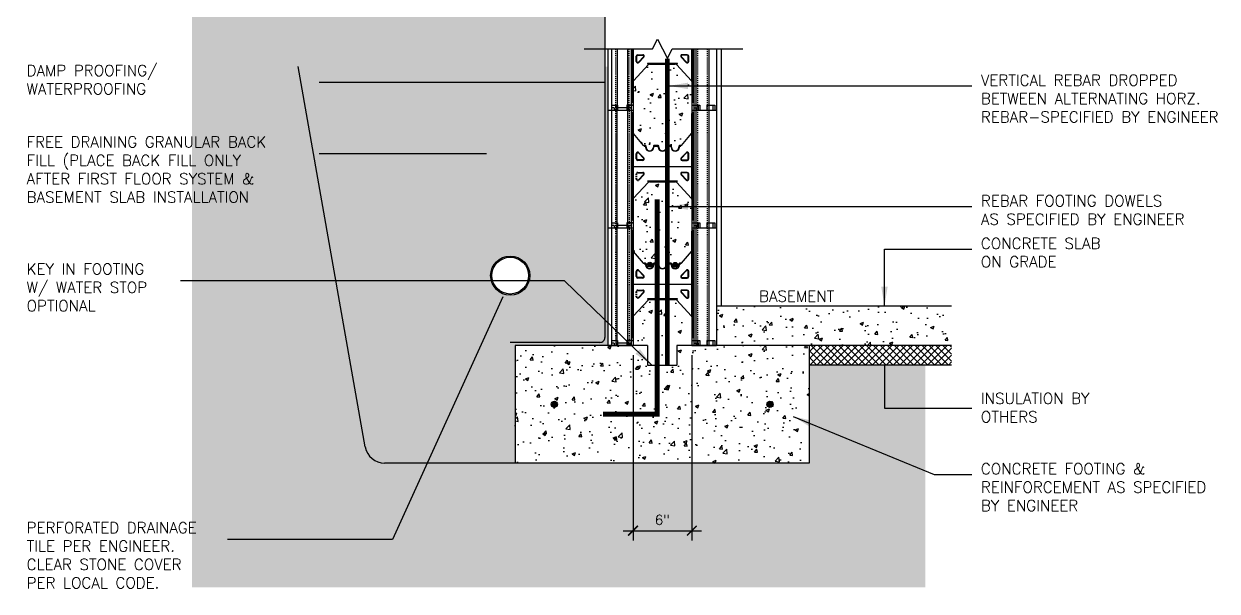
# Model space of a CAD drawing. Header units: inches. Extents: x -206 to -79, y -112 to 60.
# Drawn here: x -201.5 to -79.7, y -112.4 to -54.5 of the extents above; entities that cross this region are included whole.
import ezdxf

# ---------------------------------------------------------------- set-up
doc = ezdxf.new("R2010")
doc.units = ezdxf.units.IN
doc.header["$MEASUREMENT"] = 0
doc.linetypes.add('DASHED2', pattern=[0.375, 0.25, -0.125])
for name, color, linetype in [('LAYER 12', 12, 'Continuous'), ('LAYER 13', 13, 'Continuous'), ('LAYER 3', 3, 'Continuous'), ('LAYER 5', 5, 'Continuous'), ('LAYER 7', 7, 'Continuous'), ('LAYER 8', 8, 'Continuous'), ('LAYER 9', 9, 'Continuous')]:
    doc.layers.add(name, color=color, linetype=linetype)
doc.styles.add('NOTES', font='simplex.shx', dxfattribs={"height": 1})
doc.dimstyles.new('DIM-16', dxfattribs={"dimscale": 16, "dimtxt": 0.09375, "dimasz": 0.125, "dimexe": 0.1875, "dimexo": 0.0625, "dimgap": 0.0625, "dimtad": 0, "dimtih": 1, "dimtoh": 1, "dimdec": 4, "dimzin": 3, "dimdsep": 46, "dimlunit": 4, "dimtxsty": 'NOTES', "dimcen": 0.0625, "dimclrt": 4, "dimadec": 0, "dimazin": 0, "dimtfac": 1, "dimtdec": 4, "dimtofl": 0, "dimtmove": 0, "dimatfit": 3, "dimfxl": 0, "dimfrac": 2, "dimtolj": 1, "dimtzin": 0, "dimarcsym": 0})
doc.dimstyles.new('DIM-16$0', dxfattribs={"dimscale": 16, "dimtxt": 1, "dimasz": 0.0625, "dimexe": 0.0625, "dimexo": 0.0625, "dimgap": 0.03125, "dimtad": 1, "dimdec": 4, "dimzin": 3, "dimdsep": 46, "dimlunit": 4, "dimtxsty": 'NOTES', "dimblk1": 'ARCHTICK', "dimblk2": 'ARCHTICK', "dimsah": 1, "dimcen": 0.0625, "dimdle": 0.0625, "dimclrd": 256, "dimclre": 256, "dimclrt": 7, "dimadec": 0, "dimazin": 0, "dimtfac": 1, "dimtdec": 4, "dimtmove": 2, "dimatfit": 3, "dimldrblk": 'ARCHTICK', "dimfxl": 0, "dimfrac": 2, "dimtolj": 1, "dimtzin": 0, "dimarcsym": 0})
pattern_1 = [(50, (0, 7e-15), (3.5863, -0.31376), [0.375, -4.125]), (355, (0, 7e-15), (-0.69376, 3.76096), [0.3, -3.3]), (100.4514, (0.299, -0.026), (2.89255, 3.4472), [0.3187, -3.50571]), (46.1842, (0, 1), (5.3362, -0.8276), [0.5625, -6.1875]), (96.6356, (0.4447, 0.931), (4.67331, 4.87059), [0.47805, -5.25856]), (351.1842, (0, 1), (4.67331, 4.8706), [0.45, -4.95]), (21, (0.5, 0.75), (2.984535, -2.013094), [0.375, -4.125]), (326, (0.5, 0.75), (1.21658, 3.62575), [0.3, -3.3]), (71.4514, (0.7487, 0.5822), (4.20111, 1.61265), [0.3187, -3.50571]), (37.5, (0, 7e-15), (0.060799, 1.664469), [0, -3.26, 0, -3.35, 0, -3.3125]), (7.5, (0, 7e-15), (1.315348, 1.972059), [0, -1.91, 0, -3.185, 0, -1.2625]), (327.5, (-1.115, 7e-15), (2.669112, -0.112774), [0, -1.25, 0, -3.9, 0, -5.175]), (317.5, (-1.615, 7e-15), (2.91593, 0.500525), [0, -1.625, 0, -2.59, 0, -3.675])]

# ---------------------------------------------------------------- blocks, each defined once
blk = doc.blocks.new('_ArchTick')
at = {"color": 0, "linetype": 'ByBlock', "const_width": 0.15}
blk.add_lwpolyline([(-0.5, -0.5), (0.5, 0.5)], dxfattribs=at)
blk = doc.blocks.new('*D7')
at = {"layer": 'DEFPOINTS', "color": 0}
for p in [(-139.32, -87.34), (-133.32, -87.34), (-133.32, -106.22)]:
    blk.add_point(p, dxfattribs=at)
at = {"layer": 'LAYER 8', "lineweight": -2}
for p, q in [((-139.32, -88.34), (-139.32, -107.22)), ((-133.32, -88.34), (-133.32, -107.22)), ((-140.32, -106.22), (-132.32, -106.22))]:
    blk.add_line(p, q, dxfattribs=at)
at = {"layer": 'LAYER 8', "lineweight": -2, "rotation": 180}
blk.add_blockref('_ArchTick', (-139.32, -106.22), dxfattribs=at)
at = {"layer": 'LAYER 8', "lineweight": -2}
blk.add_blockref('_ArchTick', (-133.32, -106.22), dxfattribs=at)
at = {"layer": 'LAYER 8', "color": 7, "insert": (-136.32, -105.12), "char_height": 1, "attachment_point": 5, "style": 'NOTES'}
blk.add_mtext('\\A1;6"', dxfattribs=at)
blk = doc.blocks.new('A$C01DD0D20')
at = {"layer": 'LAYER 12'}
for p, q in [((0.35, 12.5), (0.97, 12.5)), ((0.35, 12.5), (0.35, 0)), ((0.35, 12.5), (0.97, 12.5)), ((0.35, 12.5), (0.35, 12)), ((0.92, 12.5), (0.92, 0)), ((0.97, 12.5), (0.97, 12)), ((0.97, 12.5), (0.97, 12)), ((1.94, 12.5), (1.94, 12)), ((1.94, 12.5), (2.56, 12.5)), ((1.94, 12.5), (1.94, 12)), ((1.94, 12.5), (2.56, 12.5)), ((1.99, 12.5), (1.99, 0)), ((2.11, 12.25), (2.11, 12)), ((2.11, 12.25), (2.36, 12.25)), ((2.36, 12.25), (2.36, 0)), ((2.56, 12.5), (2.56, 12)), ((8.56, 12.5), (9.19, 12.5)), ((8.56, 12.5), (8.56, 12)), ((8.56, 12.5), (9.19, 12.5)), ((8.76, 12.25), (8.76, 0)), ((8.76, 12.25), (9.01, 12.25)), ((8.76, 12.25), (8.76, 12)), ((8.76, 12.25), (9.01, 12.25)), ((9.01, 12.25), (9.01, 12)), ((9.01, 12.25), (9.01, 12)), ((9.19, 12.5), (9.19, 12)), ((9.19, 12.5), (9.19, 12)), ((10.09, 12.5), (10.09, 12)), ((10.09, 12.5), (10.71, 12.5)), ((10.09, 12.5), (10.09, 12)), ((10.09, 12.5), (10.71, 12.5)), ((10.71, 12.5), (10.71, 12)), ((10.71, 12.5), (10.71, 12)), ((2.41, 11.73), (2.5, 11.78)), ((2.46, 11.65), (2.41, 11.73)), ((2.46, 11.63), (2.46, 0.93)), ((2.46, 11.59), (2.46, 11.62)), ((2.5, 11.78), (2.56, 11.67)), ((2.56, 11.65), (2.56, 9.67)), ((8.56, 9.67), (8.56, 11.65)), ((8.57, 11.67), (8.63, 11.78)), ((8.63, 11.78), (8.71, 11.73)), ((8.66, 11.63), (8.66, 0.93)), ((8.66, 11.62), (8.66, 11.59)), ((8.71, 11.73), (8.67, 11.65)), ((8.98, 12), (8.98, 0)), ((10.3, 12), (10.3, 0)), ((2.56, 9.67), (2.56, 2.91)), ((2.59, 9.6), (3.61, 8.41)), ((7.52, 8.41), (8.53, 9.6)), ((8.56, 2.91), (8.56, 9.67)), ((2.89, 7.02), (2.89, 7.56)), ((2.94, 7.02), (2.94, 7.56)), ((3.11, 7.63), (3.63, 7.09)), ((3.15, 7.66), (3.67, 7.12)), ((3.68, 8.38), (3.69, 8.38)), ((3.84, 8.38), (3.68, 8.38)), ((3.69, 8.38), (3.69, 8.33)), ((3.69, 8.33), (3.79, 8.33)), ((3.84, 8.28), (3.84, 8.23)), ((3.89, 8.23), (3.89, 8.33)), ((4.64, 8.33), (4.64, 8.23)), ((5.14, 8.38), (4.69, 8.38)), ((4.69, 8.23), (4.69, 8.28)), ((4.74, 8.33), (5.09, 8.33)), ((5.14, 8.28), (5.14, 8.23)), ((5.19, 8.23), (5.19, 8.33)), ((5.94, 8.33), (5.94, 8.23)), ((6.44, 8.38), (5.99, 8.38)), ((5.99, 8.23), (5.99, 8.28)), ((6.04, 8.33), (6.39, 8.33)), ((6.44, 8.28), (6.44, 8.23)), ((6.49, 8.23), (6.49, 8.33)), ((7.24, 8.33), (7.24, 8.23)), ((7.44, 8.38), (7.29, 8.38)), ((7.29, 8.23), (7.29, 8.28)), ((7.34, 8.33), (7.44, 8.33)), ((7.44, 8.33), (7.44, 8.38)), ((7.44, 8.38), (7.44, 8.38)), ((7.98, 7.66), (7.46, 7.12)), ((8.02, 7.63), (7.5, 7.09)), ((8.19, 7.02), (8.19, 7.56)), ((8.24, 7.02), (8.24, 7.56)), ((2.46, 6.25), (8.66, 6.25)), ((3.56, 6.92), (3.04, 6.92)), ((3.56, 6.87), (3.04, 6.87)), ((7.57, 6.92), (8.09, 6.92)), ((7.57, 6.87), (8.09, 6.87)), ((3.04, 5.65), (3.56, 5.65)), ((3.04, 5.6), (3.56, 5.6)), ((3.63, 5.43), (3.11, 4.89)), ((3.67, 5.4), (3.15, 4.86)), ((7.46, 5.4), (7.98, 4.86)), ((7.5, 5.43), (8.02, 4.89)), ((8.09, 5.65), (7.57, 5.65)), ((8.09, 5.6), (7.57, 5.6)), ((8.19, 4.96), (8.19, 5.5)), ((8.24, 4.96), (8.24, 5.5)), ((2.59, 2.98), (4.14, 4.66)), ((4.19, 4.77), (4.04, 4.75)), ((4.04, 4.74), (4.19, 4.72)), ((5.56, 4.77), (4.19, 4.77)), ((4.19, 4.72), (5.56, 4.72)), ((4.25, 4.7), (5.56, 4.7)), ((6.93, 4.77), (5.56, 4.77)), ((5.56, 4.72), (6.93, 4.72)), ((5.56, 4.7), (6.88, 4.7)), ((7.09, 4.75), (6.93, 4.77)), ((6.93, 4.72), (7.09, 4.74)), ((6.98, 4.66), (8.53, 2.98)), ((2.56, 0.9), (2.56, 2.91)), ((8.56, 2.91), (8.56, 0.9)), ((0.35, 0.5), (0.97, 0.5)), ((0.35, 0.5), (0.97, 0.5)), ((0.35, 0.5), (0.35, 0)), ((0.35, 0.5), (0.97, 0.5)), ((0.35, 0.5), (0.35, 0)), ((0.35, 0.5), (0.97, 0.5)), ((0.35, 0.5), (0.97, 0.5)), ((0.35, 0.5), (0.97, 0.5)), ((0.35, 0.5), (0.97, 0.5)), ((0.35, 0.5), (0.35, 0)), ((0.35, 0.5), (0.97, 0.5)), ((0.35, 0.5), (0.35, 0)), ((0.35, 0.5), (0.97, 0.5)), ((0.35, 0.5), (0.97, 0.5)), ((0.35, 0.5), (0.97, 0.5)), ((0.35, 0.5), (0.97, 0.5)), ((0.35, 0.5), (0.35, 0)), ((0.35, 0.5), (0.97, 0.5)), ((0.35, 0.5), (0.97, 0.5)), ((0.35, 0.5), (0.97, 0.5)), ((0.35, 0.5), (0.97, 0.5)), ((0.35, 0.5), (0.35, 0)), ((0.35, 0.5), (0.97, 0.5)), ((0.35, 0.5), (0.97, 0.5)), ((0.35, 0.5), (0.97, 0.5)), ((0.35, 0.5), (0.35, 0)), ((0.35, 0.5), (0.97, 0.5)), ((0.35, 0.5), (0.35, 0)), ((0.35, 0.5), (0.35, 0)), ((0.37, 0.25), (0.37, 0)), ((0.62, 0.25), (0.37, 0.25)), ((0.37, 0.25), (0.37, 0)), ((0.62, 0.25), (0.37, 0.25)), ((0.37, 0.25), (0.37, 0)), ((0.62, 0.25), (0.37, 0.25)), ((0.62, 0.25), (0.62, 0)), ((0.62, 0.25), (0.62, 0)), ((0.62, 0.25), (0.62, 0)), ((1.94, 0.25), (0.87, 0.25)), ((0.87, 0.25), (0.87, 0)), ((1.94, 0.25), (0.87, 0.25)), ((0.87, 0.25), (0.87, 0)), ((1.94, 0.25), (0.87, 0.25)), ((0.87, 0.25), (0.87, 0)), ((0.97, 0.5), (0.97, 0)), ((0.97, 0.5), (0.97, 0)), ((0.97, 0.5), (0.97, 0)), ((0.97, 0.5), (0.97, 0)), ((0.97, 0.5), (0.97, 0)), ((0.97, 0.5), (0.97, 0)), ((0.97, 0.5), (0.97, 0)), ((0.97, 0.5), (0.97, 0)), ((0.97, 0.5), (0.97, 0)), ((0.97, 0.5), (0.97, 0)), ((0.97, 0.5), (0.97, 0)), ((0.97, 0.5), (0.97, 0)), ((0.97, 0.5), (0.97, 0)), ((0.97, 0.5), (0.97, 0)), ((0.97, 0.5), (0.97, 0)), ((0.97, 0.5), (0.97, 0)), ((0.97, 0.5), (0.97, 0)), ((0.97, 0.5), (0.97, 0)), ((0.97, 0.5), (0.97, 0)), ((0.97, 0.5), (0.97, 0)), ((1.94, 0.5), (1.94, 0)), ((1.94, 0.5), (2.56, 0.5)), ((1.94, 0.5), (1.94, 0)), ((1.94, 0.5), (2.56, 0.5)), ((1.94, 0.5), (1.94, 0)), ((1.94, 0.5), (2.56, 0.5)), ((1.94, 0.5), (1.94, 0)), ((1.94, 0.5), (2.56, 0.5)), ((1.94, 0.5), (1.94, 0)), ((1.94, 0.5), (2.56, 0.5)), ((1.94, 0.5), (1.94, 0)), ((1.94, 0.5), (2.56, 0.5)), ((1.94, 0.5), (1.94, 0)), ((1.94, 0.5), (2.56, 0.5)), ((1.94, 0.5), (1.94, 0)), ((2.56, 0.5), (1.94, 0.5)), ((1.94, 0.5), (1.94, 0)), ((1.94, 0.5), (2.56, 0.5)), ((1.94, 0.5), (1.94, 0)), ((1.94, 0.5), (2.56, 0.5)), ((1.94, 0.5), (1.94, 0)), ((1.94, 0.5), (2.56, 0.5)), ((1.94, 0.5), (1.94, 0)), ((1.94, 0.5), (2.56, 0.5)), ((1.94, 0.5), (1.94, 0)), ((1.94, 0.5), (2.56, 0.5)), ((1.94, 0.5), (1.94, 0)), ((1.94, 0.5), (2.56, 0.5)), ((1.94, 0.5), (1.94, 0)), ((1.94, 0.5), (2.56, 0.5)), ((1.94, 0.5), (1.94, 0)), ((1.94, 0.5), (2.56, 0.5)), ((1.94, 0.5), (1.94, 0)), ((1.94, 0.5), (2.56, 0.5)), ((1.94, 0.5), (1.94, 0)), ((1.94, 0.5), (2.56, 0.5)), ((1.94, 0.5), (1.94, 0)), ((2.56, 0.5), (1.94, 0.5)), ((1.94, 0.5), (1.94, 0)), ((1.94, 0.5), (2.56, 0.5)), ((1.94, 0.5), (1.94, 0)), ((1.94, 0.5), (2.56, 0.5)), ((1.94, 0.5), (1.94, 0)), ((2.56, 0.5), (1.94, 0.5)), ((1.94, 0.5), (1.94, 0)), ((1.94, 0.5), (2.56, 0.5)), ((2.11, 0.25), (2.11, 0)), ((2.11, 0.25), (2.36, 0.25)), ((2.11, 0.25), (2.11, 0)), ((2.11, 0.25), (2.36, 0.25)), ((2.11, 0.25), (2.11, 0)), ((2.11, 0.25), (2.36, 0.25)), ((2.11, 0.25), (2.11, 0)), ((2.36, 0.25), (2.11, 0.25)), ((2.11, 0.25), (2.11, 0)), ((2.11, 0.25), (2.36, 0.25)), ((2.11, 0.25), (2.11, 0)), ((2.11, 0.25), (2.36, 0.25)), ((2.11, 0.25), (2.11, 0)), ((2.11, 0.25), (2.36, 0.25)), ((2.11, 0.25), (2.11, 0)), ((2.11, 0.25), (2.36, 0.25)), ((2.11, 0.25), (2.11, 0)), ((2.11, 0.25), (2.36, 0.25)), ((2.11, 0.25), (2.11, 0)), ((2.36, 0.25), (2.11, 0.25)), ((2.11, 0.25), (2.11, 0)), ((2.11, 0.25), (2.36, 0.25)), ((2.11, 0.25), (2.11, 0)), ((2.36, 0.25), (2.11, 0.25)), ((2.36, 0.25), (2.36, 0)), ((2.36, 0.25), (2.36, 0)), ((2.36, 0.25), (2.36, 0)), ((2.46, 0.9), (2.41, 0.82)), ((2.41, 0.82), (2.5, 0.77)), ((2.46, 0.96), (2.46, 0.93)), ((2.5, 0.77), (2.56, 0.88)), ((2.56, 0.5), (2.56, 0)), ((2.56, 0.5), (2.56, 0)), ((2.56, 0.5), (2.56, 0)), ((2.56, 0.5), (2.56, 0)), ((2.56, 0.5), (2.56, 0)), ((2.56, 0.5), (2.56, 0)), ((2.56, 0.5), (2.56, 0)), ((2.56, 0.5), (2.56, 0)), ((2.56, 0.5), (2.56, 0)), ((2.56, 0.5), (2.56, 0)), ((2.56, 0.5), (2.56, 0)), ((8.56, 0.5), (9.18, 0.5)), ((8.56, 0.5), (9.18, 0.5)), ((8.56, 0.5), (9.18, 0.5)), ((8.57, 0.88), (8.63, 0.77)), ((8.63, 0.77), (8.71, 0.82)), ((8.66, 0.93), (8.66, 0.96)), ((8.71, 0.82), (8.67, 0.9)), ((8.76, 0.5), (8.76, 0)), ((8.76, 0.5), (9.39, 0.5)), ((8.76, 0.25), (8.76, 0)), ((8.76, 0.25), (9.01, 0.25)), ((8.76, 0.25), (9.01, 0.25)), ((8.76, 0.25), (8.76, 0)), ((8.76, 0.25), (9.01, 0.25)), ((8.96, 0.25), (9.21, 0.25)), ((9.01, 0.25), (9.01, 0)), ((9.01, 0.25), (9.01, 0)), ((9.01, 0.25), (9.01, 0)), ((9.18, 0.5), (9.18, 0)), ((9.18, 0.5), (9.18, 0)), ((9.18, 0.5), (9.18, 0)), ((9.21, 0.25), (9.21, 0)), ((9.39, 0.5), (9.39, 0)), ((10.08, 0.5), (10.08, 0)), ((10.08, 0.5), (10.71, 0.5)), ((10.08, 0.5), (10.08, 0)), ((10.08, 0.5), (10.71, 0.5)), ((10.08, 0.5), (10.08, 0)), ((10.08, 0.5), (10.71, 0.5)), ((10.29, 0.5), (10.29, 0)), ((10.29, 0.5), (10.91, 0.5)), ((10.71, 0.5), (10.71, 0)), ((10.71, 0.5), (10.71, 0)), ((10.71, 0.5), (10.71, 0)), ((10.91, 0.5), (10.91, 0))]:
    blk.add_line(p, q, dxfattribs=at)
at = {"layer": 'LAYER 12', "linetype": 'DASHED2', "ltscale": 0.15}
for p, q in [((0.76, 12.5), (0.76, 0)), ((2.15, 12.5), (2.15, 0)), ((9.14, 12), (9.14, 0)), ((10.14, 12), (10.14, 0)), ((2.89, 4.96), (2.89, 5.5)), ((2.94, 4.96), (2.94, 5.5))]:
    blk.add_line(p, q, dxfattribs=at)
at = {"layer": 'LAYER 12'}
for centre, radius, start, end in [((2.41, 11.62), 0.05, 0, 30), ((2.51, 11.65), 0.05, 0, 30), ((8.61, 11.65), 0.05, 150, 180), ((8.71, 11.62), 0.05, 150, 180), ((2.66, 9.67), 0.1, 180, 223.8309), ((8.46, 9.67), 0.1, 316.1691, 360), ((3.04, 7.56), 0.15, 43.8309, 180), ((3.04, 7.56), 0.1, 43.8309, 180), ((3.68, 8.48), 0.1, 223.8309, 270), ((3.79, 8.28), 0.05, 360, 90), ((3.84, 8.33), 0.05, 0, 90), ((4.26, 8.23), 0.425, 180, 360), ((4.26, 8.23), 0.375, 180, 0), ((4.69, 8.33), 0.05, 90, 180), ((4.74, 8.28), 0.05, 90, 180), ((5.09, 8.28), 0.05, 360, 90), ((5.14, 8.33), 0.05, 0, 90), ((5.56, 8.23), 0.425, 180, 270), ((5.56, 8.23), 0.375, 180, 270), ((5.56, 8.23), 0.425, 270, 0), ((5.56, 8.23), 0.375, 270, 0), ((5.99, 8.33), 0.05, 90, 180), ((6.04, 8.28), 0.05, 90, 180), ((6.39, 8.28), 0.05, 0, 90), ((6.44, 8.33), 0.05, 0, 90), ((6.86, 8.23), 0.425, 180, 0), ((6.86, 8.23), 0.375, 180, 0), ((7.29, 8.33), 0.05, 90, 180), ((7.34, 8.28), 0.05, 90, 180), ((7.44, 8.48), 0.1, 270, 316.1691), ((8.09, 7.56), 0.15, 0, 136.1691), ((8.09, 7.56), 0.1, 0, 136.1691), ((3.04, 7.02), 0.15, 180, 270), ((3.04, 7.02), 0.1, 180, 270), ((3.56, 7.02), 0.15, 270, 43.8309), ((3.56, 7.02), 0.1, 270, 43.8309), ((7.57, 7.02), 0.15, 136.1691, 270), ((7.57, 7.02), 0.1, 136.1691, 270), ((8.09, 7.02), 0.15, 270, 0), ((8.09, 7.02), 0.1, 270, 360), ((3.56, 5.5), 0.15, 316.1691, 90), ((3.56, 5.5), 0.1, 316.1691, 90), ((7.57, 5.5), 0.15, 90, 223.8309), ((7.57, 5.5), 0.1, 90, 223.8309), ((8.09, 4.96), 0.15, 223.8309, 360), ((8.09, 4.96), 0.1, 223.8309, 0), ((8.09, 5.5), 0.15, 360, 90), ((8.09, 5.5), 0.1, 0, 90), ((4.04, 4.75), 0.01, 97.4099, 262.5901), ((4.25, 4.55), 0.15, 90, 135), ((6.88, 4.55), 0.15, 45, 90), ((7.09, 4.75), 0.01, 277.4099, 82.5901), ((2.66, 2.91), 0.1, 135, 180), ((8.46, 2.91), 0.1, 360, 45), ((2.41, 0.93), 0.05, 330, 360), ((2.51, 0.9), 0.05, 330, 360), ((8.61, 0.9), 0.05, 180, 210), ((8.71, 0.93), 0.05, 180, 210)]:
    blk.add_arc(centre, radius, start, end, dxfattribs=at)
at = {"layer": 'LAYER 12', "linetype": 'DASHED2', "ltscale": 0.15}
for centre, radius, start, end in [((3.04, 5.5), 0.15, 90, 180), ((3.04, 4.96), 0.15, 180, 316.1691), ((3.04, 5.5), 0.1, 90, 180), ((3.04, 4.96), 0.1, 180, 316.1691)]:
    blk.add_arc(centre, radius, start, end, dxfattribs=at)
at = {"layer": 'LAYER 5'}
for p, q in [((2.56, 12.5), (2.56, 0)), ((8.56, 12.5), (8.56, 0)), ((0, 12), (0, 0)), ((0, 12), (2.56, 12)), ((8.56, 12), (11.06, 12)), ((11.06, 12), (11.06, 0)), ((0, 0), (2.56, 0)), ((8.56, 0), (11.06, 0))]:
    blk.add_line(p, q, dxfattribs=at)

msp = doc.modelspace()

# ---------------------------------------------------------------- hatches: boundary and pattern name
at = {"layer": 'LAYER 12'}
h = msp.add_hatch(dxfattribs=at)
h.set_pattern_fill('EARTH', color=256, scale=8, angle=45, style=0)
h.paths.add_polyline_path([(-142.19177, -53.08621), (-142.19177, -35.35572), (-184.32043, -37.98876), (-184.32043, -111.98277), (-109.48199, -111.98277), (-109.48199, -89.33625), (-121.34802, -89.33624), (-121.34802, -99.33625), (-151.34802, -99.33622), (-164.66982, -99.33622, -0.363970234), (-166.63943, -97.68352), (-173.47938, -58.89227), (-142.19177, -58.89227), (-142.19177, -57.08621)])
h.paths.add_polyline_path([(-137.23346, -104.27757), (-135.40012, -104.27757), (-135.40012, -105.96805), (-137.23346, -105.96805)], flags=24)
h.paths.add_polyline_path([(-201.4805, -65.73889), (-172.793, -65.73889), (-172.793, -73.26568), (-201.4805, -73.26568)], flags=9)
h.paths.add_polyline_path([(-201.4805, -105.07187), (-181.043, -105.07187), (-181.043, -112.38437), (-201.4805, -112.38437)], flags=9)
h.paths.add_polyline_path([(-201.4805, -47.04784), (-177.88229, -47.04784), (-177.88229, -52.48534), (-201.4805, -52.48534)], flags=9)
h.paths.add_polyline_path([(-183.87269, -43.04953), (-172.00662, -43.04953), (-172.00662, -44.95131), (-183.87269, -44.95131)], flags=24)
h = msp.add_hatch(dxfattribs=at)
h.set_pattern_fill('ANSI37,_O', color=256, scale=4)
h.set_pattern_definition([(45, (0, -2), (-0.3535534, 0.3535534), []), (135, (0, -2), (-0.3535534, -0.3535534), [])])
h.paths.add_polyline_path([(-106.81677, -89.33625), (-106.81677, -87.33625), (-121.34802, -87.33624), (-121.34802, -89.33624)])
at = {"layer": 'LAYER 13'}
h = msp.add_hatch(dxfattribs=at)
h.set_pattern_fill('AR-CONC,_O', color=256, scale=0.5)
h.set_pattern_definition(pattern_1)
h.paths.add_polyline_path([(-133.31677, -60.42763), (-135.0039, -58.63621), (-137.62963, -58.63621), (-139.31677, -60.42763), (-139.31677, -65.66599), (-138.19914, -66.95622), (-134.43439, -66.95622), (-133.31677, -65.66599)])
h = msp.add_hatch(dxfattribs=at)
h.set_pattern_fill('AR-CONC,_O', color=256, scale=0.5)
h.set_pattern_definition(pattern_1)
h.paths.add_polyline_path([(-133.31677, -72.42764), (-135.0039, -70.63622), (-137.62963, -70.63622), (-139.31677, -72.42764), (-139.31677, -77.666), (-138.19914, -78.95623), (-134.43439, -78.95623), (-133.31677, -77.666)])
h = msp.add_hatch(dxfattribs=at)
h.set_pattern_fill('AR-CONC,_O', color=256, scale=0.5)
h.set_pattern_definition(pattern_1)
h.paths.add_polyline_path([(-136.31677, -82.63623), (-137.62963, -82.63623, 0.219107021), (-137.74358, -82.68868), (-139.29273, -84.36262, 0.178872584), (-139.31677, -84.42765), (-139.31677, -87.33623), (-133.31677, -87.33623), (-133.31677, -84.42765, 0.198912367), (-133.34606, -84.35694), (-134.89783, -82.68017, 0.224071007), (-135.01832, -82.63693), (-135.0139, -82.63623)])
h = msp.add_hatch(dxfattribs=at)
h.set_pattern_fill('AR-CONC,_O', color=256, scale=0.5)
h.set_pattern_definition(pattern_1)
h.paths.add_polyline_path([(-130.81677, -83.33623), (-130.81677, -87.33623), (-106.81677, -87.33625), (-106.81677, -83.33625)])
h = msp.add_hatch(dxfattribs=at)
h.set_pattern_fill('AR-CONC,_O', color=256, scale=0.5)
h.set_pattern_definition([(50, (0, -2), (3.5863, -0.31376), [0.375, -4.125]), (355, (0, -2), (-0.69376, 3.76096), [0.3, -3.3]), (100.4514, (0.299, -2.026), (2.89255, 3.4472), [0.3187, -3.50571]), (46.1842, (0, -1), (5.3362, -0.8276), [0.5625, -6.1875]), (96.6356, (0.4447, -1.069), (4.67331, 4.87059), [0.47805, -5.25856]), (351.1842, (0, -1), (4.67331, 4.8706), [0.45, -4.95]), (21, (0.5, -1.25), (2.984535, -2.013094), [0.375, -4.125]), (326, (0.5, -1.25), (1.21658, 3.62575), [0.3, -3.3]), (71.4514, (0.7487, -1.4178), (4.20111, 1.61265), [0.3187, -3.50571]), (37.5, (0, -2), (0.060799, 1.664469), [0, -3.26, 0, -3.35, 0, -3.3125]), (7.5, (0, -2), (1.315348, 1.972059), [0, -1.91, 0, -3.185, 0, -1.2625]), (327.5, (-1.115, -2), (2.669112, -0.112774), [0, -1.25, 0, -3.9, 0, -5.175]), (317.5, (-1.615, -2), (2.91593, 0.500525), [0, -1.625, 0, -2.59, 0, -3.675])])
h.paths.add_polyline_path([(-139.31677, -87.33623), (-139.31677, -87.33624), (-139.51677, -87.33624), (-141.87927, -87.33624), (-151.34802, -87.33622), (-151.34802, -99.33622), (-121.34802, -99.33625), (-121.34802, -87.33624)])
h.paths.add_polyline_path([(-147.66052, -93.33622, -1), (-147.03552, -93.33622, -1)], flags=16)
h.paths.add_polyline_path([(-125.03552, -93.33622, -1), (-125.66052, -93.33622, -1)], flags=16)
at = {"layer": 'LAYER 8'}
for points in [[(-137.36328, -79.08892, 1), (-137.86328, -79.08892, 1)], [(-134.76679, -79.11123, 1), (-135.26679, -79.11123, 1)]]:
    msp.add_hatch(color=256, dxfattribs=at).paths.add_polyline_path(points)
h = msp.add_hatch(color=256, dxfattribs=at)
h.dxf.hatch_style = 1
h.paths.add_polyline_path([(-147.66052, -93.33622, 1), (-147.03552, -93.33622, 1)])
h = msp.add_hatch(color=256, dxfattribs=at)
h.dxf.hatch_style = 1
h.paths.add_polyline_path([(-125.66052, -93.33622, 1), (-125.03552, -93.33622, 1)])
at = {"layer": 'LAYER 9'}
h = msp.add_hatch(dxfattribs=at)
h.set_pattern_fill('GRAVEL,_O', color=256, scale=3)
h.set_pattern_definition([(228.0128, (2.16, 3), (-23.9999947, -27.00000402), [0.403608, -39.957264]), (184.9697, (1.89, 2.7), (36.000003155, 2.99997392), [0.692604, -68.567775]), (132.5104, (1.2, 2.64), (29.99997216, -33.00002602), [0.488364, -48.348096]), (267.2737, (0.03, 1.89), (2.99998805, 60.00000088), [0.630714, -62.440674]), (292.8337, (0, 1.26), (-15.00002972, 35.99998924), [0.618465, -61.22812]), (357.2737, (0.24, 0.69), (-60.00000088, 2.99998805), [0.630714, -62.440674]), (37.6942, (0.87, 0.66), (-39.000022037, -29.999971215), [0.834087, -82.574547]), (72.2553, (1.53, 1.17), (21.00003229, 65.999988694), [0.787464, -77.958963]), (121.4296, (1.77, 1.92), (-24.0000247, 38.99998511), [0.63285, -62.65222]), (175.2364, (1.44, 2.46), (33.00000284, -2.9999746), [0.722496, -35.40229]), (222.3974, (0.72, 2.52), (-36.000022053, -32.999976246), [0.934344, -92.500125]), (138.8141, (3, 1.86), (-21.00000884, 17.99999194), [0.318903, -31.571532]), (171.4692, (2.76, 2.07), (38.99999485, -6.00002373), [0.60671, -60.064533]), (225, (2.16, 2.16), (-3e-16, -3), [0.424263, -3.818376]), (203.1986, (1.95, 2.52), (14.9999992, 6.000004), [0.228474, -22.618845]), (291.8014, (1.74, 2.43), (-2.9999997, 9.0000008), [0.32311, -15.832386]), (30.9638, (1.86, 2.13), (8.9999941, 6.0000075), [0.524787, -16.96807]), (161.5651, (2.31, 2.4), (6.0000013, -2.999995), [0.379473, -9.10736]), (16.3895, (0, 2.43), (30.0000066, 8.99997813), [0.5316, -52.628535]), (70.3462, (0.51, 2.58), (-11.99998574, -33.0000064), [0.445983, -44.152224]), (293.1986, (2.31, 3), (-6.000004, 14.9999992), [0.456945, -22.390374]), (343.6105, (2.49, 2.58), (-30.0000066, 8.99997813), [0.5316, -52.628535]), (339.444, (0, 0.57), (-15.00000553, 5.999988), [0.51264, -25.119372]), (294.7751, (0.48, 0.39), (-14.99997657, 33.00001027), [0.429534, -42.52393]), (66.8014, (2.34, 0), (6.000004, 14.9999992), [0.456945, -22.390374]), (17.354, (2.52, 0.42), (-39.00000606, -11.9999835), [0.502893, -49.786272]), (69.444, (0.87, 0), (-5.999988, -15.00000553), [0.25632, -25.375692]), (101.3099, (2.16, 0), (-2.9999929, 12.0000023), [0.15297, -15.144087]), (165.9638, (2.13, 0.15), (9.0000016, -2.9999942), [0.618465, -11.75085]), (186.009, (1.53, 0.3), (29.99999925, 2.99999795), [0.57315, -56.74177]), (303.6901, (1.86, 1.86), (-3.000004, 5.9999987), [0.432666, -10.383987]), (353.1572, (2.1, 1.5), (50.999998096, -6.000023994), [0.755382, -74.78269]), (60.9454, (2.85, 1.41), (-12.0000001, -21.00000115), [0.308868, -30.578022]), (90, (3, 1.68), (-3, 3), [0.18, -2.82]), (120.2564, (1.47, 0.39), (11.99998466, -21.00000737), [0.416772, -41.26056]), (48.0128, (1.26, 0.75), (23.9999947, 27.00000402), [0.807216, -39.553656]), (0, (1.8, 1.35), (3, 3), [0.78, -2.22]), (325.3048, (2.58, 1.35), (-29.99998278, 21.00002583), [0.474342, -46.959822]), (254.0546, (2.97, 1.08), (-2.9999997, -12.0000004), [0.436806, -21.403524]), (207.646, (2.85, 0.66), (-56.99998742, -30.00002314), [0.711195, -70.408422]), (175.4261, (2.22, 0.33), (-39.000001675, 2.9999844), [0.752397, -74.487222])])
h.paths.add_polyline_path([(-151.34802, -87.33622), (-141.8793, -87.33623), (-141.8793, -75.33623), (-141.87929, -75.33623), (-141.87929, -63.33623), (-141.87929, -58.89227), (-173.47938, -58.89227), (-166.63943, -97.68352, 0.363970234), (-164.66982, -99.33622), (-151.34802, -99.33622)])
h.paths.add_polyline_path([(-153.84747, -80.21126, -1), (-149.84747, -80.21126, -1)], flags=16)
h.paths.add_polyline_path([(-153.72247, -80.21126, -1), (-149.97247, -80.21126, -1)], flags=0)

# ---------------------------------------------------------------- linework, layer by layer
msp.add_line((-142.19177, -53.08621), (-142.19177, -57.08621))
at = {"layer": 'LAYER 12'}
for p, q in [((-141.52929, -57.08621), (-141.52929, -63.33623)), ((-140.95429, -57.08621), (-140.95429, -63.33623)), ((-139.89179, -57.08621), (-139.89179, -63.33623)), ((-139.51679, -57.08621), (-139.51679, -63.33623)), ((-139.41679, -57.08621), (-139.41679, -62.40898)), ((-139.31679, -57.08621), (-139.31679, -60.42765)), ((-133.31679, -60.42765), (-133.31679, -57.08621)), ((-133.21679, -57.08621), (-133.21679, -62.40898)), ((-133.11679, -57.08621), (-133.11679, -63.33623)), ((-132.90179, -57.08621), (-132.90179, -63.33623)), ((-131.58179, -57.08621), (-131.58179, -63.33623)), ((-138.99179, -58.37726), (-138.99179, -57.83623)), ((-138.94179, -58.37726), (-138.94179, -57.83623)), ((-138.84179, -57.68623), (-138.32241, -57.68623)), ((-138.84179, -57.73623), (-138.32241, -57.73623)), ((-138.25027, -57.90549), (-138.76965, -58.44651)), ((-138.2142, -57.94011), (-138.73358, -58.48114)), ((-134.41938, -57.94011), (-133.9, -58.48114)), ((-134.38331, -57.90549), (-133.86393, -58.44651)), ((-133.79179, -57.68623), (-134.31117, -57.68623)), ((-133.79179, -57.73623), (-134.31117, -57.73623)), ((-133.69179, -58.37726), (-133.69179, -57.83623)), ((-133.64179, -58.37726), (-133.64179, -57.83623)), ((-166.63943, -97.68352), (-173.47938, -58.89227)), ((-139.2875, -60.35694), (-137.73572, -58.68017)), ((-137.68706, -58.56623), (-137.84317, -58.58132)), ((-137.84317, -58.60115), (-137.68706, -58.61623)), ((-136.31679, -58.56623), (-137.68706, -58.56623)), ((-137.68706, -58.61623), (-136.31679, -58.61623)), ((-137.62966, -58.63623), (-136.31679, -58.63623)), ((-134.94652, -58.56623), (-136.31679, -58.56623)), ((-136.31679, -58.61623), (-134.94652, -58.61623)), ((-136.31679, -58.63623), (-135.00392, -58.63623)), ((-134.79041, -58.58132), (-134.94652, -58.56623)), ((-134.94652, -58.61623), (-134.79041, -58.60115)), ((-134.89786, -58.68017), (-133.34608, -60.35694)), ((-139.31679, -62.43577), (-139.31679, -60.42765)), ((-133.31679, -60.42765), (-133.31679, -62.43577)), ((-141.52929, -62.83623), (-140.90429, -62.83623)), ((-141.52929, -62.83623), (-141.52929, -63.33623)), ((-141.52929, -62.83623), (-140.90429, -62.83623)), ((-141.52929, -62.83623), (-140.90429, -62.83623)), ((-141.52929, -62.83623), (-140.90429, -62.83623)), ((-141.52929, -62.83623), (-140.90429, -62.83623)), ((-141.52929, -62.83623), (-141.52929, -63.33623)), ((-141.52929, -62.83623), (-140.90429, -62.83623)), ((-141.52929, -62.83623), (-141.52929, -63.33623)), ((-141.52929, -62.83623), (-140.90429, -62.83623)), ((-141.52929, -62.83623), (-140.90429, -62.83623)), ((-141.52929, -62.83623), (-140.90429, -62.83623)), ((-141.52929, -62.83623), (-140.90429, -62.83623)), ((-141.52929, -62.83623), (-141.52929, -63.33623)), ((-141.52929, -62.83623), (-140.90429, -62.83623)), ((-141.52929, -62.83623), (-140.90429, -62.83623)), ((-141.52929, -62.83623), (-140.90429, -62.83623)), ((-141.52929, -62.83623), (-140.90429, -62.83623)), ((-141.52929, -62.83623), (-141.52929, -63.33623)), ((-141.52929, -62.83623), (-140.90429, -62.83623)), ((-141.52929, -62.83623), (-140.90429, -62.83623)), ((-141.52929, -62.83623), (-140.90429, -62.83623)), ((-141.52929, -62.83623), (-141.52929, -63.33623)), ((-141.52929, -62.83623), (-140.90429, -62.83623)), ((-141.52929, -62.83623), (-141.52929, -63.33623)), ((-141.52929, -62.83625), (-140.90429, -62.83625)), ((-141.52929, -62.83625), (-140.90429, -62.83625)), ((-141.52929, -62.83625), (-141.52929, -63.33625)), ((-141.52929, -62.83625), (-141.52929, -63.33625)), ((-141.50429, -63.08623), (-141.50429, -63.33623)), ((-141.25429, -63.08623), (-141.50429, -63.08623)), ((-141.50429, -63.08623), (-141.50429, -63.33623)), ((-141.25429, -63.08623), (-141.50429, -63.08623)), ((-141.50429, -63.08625), (-141.50429, -63.33625)), ((-141.25429, -63.08625), (-141.50429, -63.08625)), ((-141.25429, -63.08623), (-141.25429, -63.33623)), ((-141.25429, -63.08623), (-141.25429, -63.33623)), ((-141.25429, -63.08625), (-141.25429, -63.33625)), ((-139.94179, -63.08623), (-141.00429, -63.08623)), ((-141.00429, -63.08623), (-141.00429, -63.33623)), ((-139.94179, -63.08623), (-141.00429, -63.08623)), ((-141.00429, -63.08623), (-141.00429, -63.33623)), ((-139.94179, -63.08625), (-141.00429, -63.08625)), ((-141.00429, -63.08625), (-141.00429, -63.33625)), ((-140.90429, -62.83623), (-140.90429, -63.33623)), ((-140.90429, -62.83623), (-140.90429, -63.33623)), ((-140.90429, -62.83623), (-140.90429, -63.33623)), ((-140.90429, -62.83623), (-140.90429, -63.33623)), ((-140.90429, -62.83623), (-140.90429, -63.33623)), ((-140.90429, -62.83623), (-140.90429, -63.33623)), ((-140.90429, -62.83623), (-140.90429, -63.33623)), ((-140.90429, -62.83623), (-140.90429, -63.33623)), ((-140.90429, -62.83623), (-140.90429, -63.33623)), ((-140.90429, -62.83623), (-140.90429, -63.33623)), ((-140.90429, -62.83623), (-140.90429, -63.33623)), ((-140.90429, -62.83623), (-140.90429, -63.33623)), ((-140.90429, -62.83623), (-140.90429, -63.33623)), ((-140.90429, -62.83623), (-140.90429, -63.33623)), ((-140.90429, -62.83623), (-140.90429, -63.33623)), ((-140.90429, -62.83623), (-140.90429, -63.33623)), ((-140.90429, -62.83623), (-140.90429, -63.33623)), ((-140.90429, -62.83623), (-140.90429, -63.33623)), ((-140.90429, -62.83625), (-140.90429, -63.33625)), ((-140.90429, -62.83625), (-140.90429, -63.33625)), ((-139.94179, -62.83623), (-139.94179, -63.33623)), ((-139.94179, -62.83623), (-139.31679, -62.83623)), ((-139.94179, -62.83623), (-139.94179, -63.33623)), ((-139.94179, -62.83623), (-139.31679, -62.83623)), ((-139.94179, -62.83623), (-139.94179, -63.33623)), ((-139.94179, -62.83623), (-139.31679, -62.83623)), ((-139.94179, -62.83623), (-139.94179, -63.33623)), ((-139.94179, -62.83623), (-139.31679, -62.83623)), ((-139.94179, -62.83623), (-139.94179, -63.33623)), ((-139.94179, -62.83623), (-139.31679, -62.83623)), ((-139.94179, -62.83623), (-139.94179, -63.33623)), ((-139.94179, -62.83623), (-139.31679, -62.83623)), ((-139.94179, -62.83623), (-139.94179, -63.33623)), ((-139.94179, -62.83623), (-139.31679, -62.83623)), ((-139.94179, -62.83623), (-139.94179, -63.33623)), ((-139.94179, -62.83623), (-139.31679, -62.83623)), ((-139.94179, -62.83623), (-139.94179, -63.33623)), ((-139.94179, -62.83623), (-139.31679, -62.83623)), ((-139.94179, -62.83623), (-139.94179, -63.33623)), ((-139.94179, -62.83623), (-139.31679, -62.83623)), ((-139.94179, -62.83623), (-139.94179, -63.33623)), ((-139.94179, -62.83623), (-139.31679, -62.83623)), ((-139.94179, -62.83623), (-139.94179, -63.33623)), ((-139.94179, -62.83623), (-139.31679, -62.83623)), ((-139.94179, -62.83623), (-139.94179, -63.33623)), ((-139.94179, -62.83623), (-139.31679, -62.83623)), ((-139.94179, -62.83623), (-139.94179, -63.33623)), ((-139.94179, -62.83623), (-139.31679, -62.83623)), ((-139.94179, -62.83623), (-139.94179, -63.33623)), ((-139.94179, -62.83623), (-139.31679, -62.83623)), ((-139.94179, -62.83623), (-139.94179, -63.33623)), ((-139.31679, -62.83623), (-139.94179, -62.83623)), ((-139.94179, -62.83623), (-139.94179, -63.33623)), ((-139.94179, -62.83623), (-139.31679, -62.83623)), ((-139.94179, -62.83623), (-139.94179, -63.33623)), ((-139.94179, -62.83623), (-139.31679, -62.83623)), ((-139.94179, -62.83623), (-139.94179, -63.33623)), ((-139.31679, -62.83623), (-139.94179, -62.83623)), ((-139.94179, -62.83623), (-139.94179, -63.33623)), ((-139.94179, -62.83623), (-139.31679, -62.83623)), ((-139.94179, -62.83625), (-139.94179, -63.33625)), ((-139.94179, -62.83625), (-139.31679, -62.83625)), ((-139.94179, -62.83625), (-139.94179, -63.33625)), ((-139.94179, -62.83625), (-139.31679, -62.83625)), ((-139.94179, -62.83625), (-139.94179, -63.33625)), ((-139.31679, -62.83625), (-139.94179, -62.83625)), ((-139.76679, -63.08623), (-139.76679, -63.33623)), ((-139.76679, -63.08623), (-139.51679, -63.08623)), ((-139.76679, -63.08623), (-139.76679, -63.33623)), ((-139.76679, -63.08623), (-139.51679, -63.08623)), ((-139.76679, -63.08623), (-139.76679, -63.33623)), ((-139.76679, -63.08623), (-139.51679, -63.08623)), ((-139.76679, -63.08623), (-139.76679, -63.33623)), ((-139.76679, -63.08623), (-139.51679, -63.08623)), ((-139.76679, -63.08623), (-139.76679, -63.33623)), ((-139.76679, -63.08623), (-139.51679, -63.08623)), ((-139.76679, -63.08623), (-139.76679, -63.33623)), ((-139.76679, -63.08623), (-139.51679, -63.08623)), ((-139.76679, -63.08623), (-139.76679, -63.33623)), ((-139.76679, -63.08623), (-139.51679, -63.08623)), ((-139.76679, -63.08623), (-139.76679, -63.33623)), ((-139.51679, -63.08623), (-139.76679, -63.08623)), ((-139.76679, -63.08623), (-139.76679, -63.33623)), ((-139.76679, -63.08623), (-139.51679, -63.08623)), ((-139.76679, -63.08623), (-139.76679, -63.33623)), ((-139.51679, -63.08623), (-139.76679, -63.08623)), ((-139.76679, -63.08625), (-139.76679, -63.33625)), ((-139.76679, -63.08625), (-139.51679, -63.08625)), ((-139.76679, -63.08625), (-139.76679, -63.33625)), ((-139.51679, -63.08625), (-139.76679, -63.08625)), ((-139.51679, -63.08623), (-139.51679, -63.33623)), ((-139.51679, -63.08623), (-139.51679, -63.33623)), ((-139.51679, -63.08625), (-139.51679, -63.33625)), ((-139.42349, -62.43398), (-139.46918, -62.51312)), ((-139.46918, -62.51312), (-139.38258, -62.56312)), ((-139.41679, -62.37238), (-139.41679, -62.40898)), ((-139.38258, -62.56312), (-139.32349, -62.46077)), ((-139.31679, -62.83623), (-139.31679, -63.33623)), ((-139.31679, -62.83623), (-139.31679, -63.33623)), ((-139.31679, -62.83623), (-139.31679, -63.33623)), ((-139.31679, -62.83623), (-139.31679, -63.33623)), ((-139.31679, -62.83623), (-139.31679, -63.33623)), ((-139.31679, -62.83623), (-139.31679, -63.33623)), ((-139.31679, -62.83623), (-139.31679, -63.33623)), ((-139.31679, -62.83623), (-139.31679, -63.33623)), ((-139.31679, -62.83623), (-139.31679, -63.33623)), ((-139.31679, -62.83625), (-139.31679, -63.33625)), ((-139.31679, -62.83625), (-139.31679, -63.33625)), ((-133.31679, -62.83623), (-132.69609, -62.83623)), ((-133.31679, -62.83623), (-132.69609, -62.83623)), ((-133.31679, -62.83623), (-132.69609, -62.83623)), ((-133.31009, -62.46077), (-133.251, -62.56312)), ((-133.251, -62.56312), (-133.1644, -62.51312)), ((-133.21679, -62.40898), (-133.21679, -62.37238)), ((-133.1644, -62.51312), (-133.21009, -62.43398)), ((-133.12109, -63.08623), (-133.12109, -63.33623)), ((-133.12109, -63.08623), (-132.87109, -63.08623)), ((-133.12109, -63.08623), (-132.87109, -63.08623)), ((-133.12109, -63.08623), (-133.12109, -63.33623)), ((-133.12109, -63.08623), (-132.87109, -63.08623)), ((-133.11679, -62.83623), (-133.11679, -63.33623)), ((-133.11679, -62.83623), (-132.49179, -62.83623)), ((-132.91679, -63.08623), (-132.66679, -63.08623)), ((-132.87109, -63.08623), (-132.87109, -63.33623)), ((-132.87109, -63.08623), (-132.87109, -63.33623)), ((-132.87109, -63.08623), (-132.87109, -63.33623)), ((-132.69609, -62.83623), (-132.69609, -63.33623)), ((-132.69609, -62.83623), (-132.69609, -63.33623)), ((-132.69609, -62.83623), (-132.69609, -63.33623)), ((-132.66679, -63.08623), (-132.66679, -63.33623)), ((-132.49179, -62.83623), (-132.49179, -63.33623)), ((-131.79609, -62.83623), (-131.79609, -63.33623)), ((-131.79609, -62.83623), (-131.17109, -62.83623)), ((-131.79609, -62.83623), (-131.79609, -63.33623)), ((-131.79609, -62.83623), (-131.17109, -62.83623)), ((-131.79609, -62.83623), (-131.79609, -63.33623)), ((-131.79609, -62.83623), (-131.17109, -62.83623)), ((-131.59179, -62.83623), (-131.59179, -63.33623)), ((-131.59179, -62.83623), (-130.96679, -62.83623)), ((-131.17109, -62.83623), (-131.17109, -63.33623)), ((-131.17109, -62.83623), (-131.17109, -63.33623)), ((-131.17109, -62.83623), (-131.17109, -63.33623)), ((-130.96679, -62.83623), (-130.96679, -63.33623)), ((-151.34802, -99.33622), (-164.66982, -99.33622))]:
    msp.add_line(p, q, dxfattribs=at)
at = {"layer": 'LAYER 12', "linetype": 'DASHED2', "ltscale": 0.15}
for p, q in [((-141.11429, -57.08621), (-141.11429, -63.33623)), ((-139.73179, -57.08621), (-139.73179, -63.33623)), ((-132.74179, -57.08621), (-132.74179, -63.33623)), ((-131.74179, -57.08621), (-131.74179, -63.33623))]:
    msp.add_line(p, q, dxfattribs=at)
at = {"layer": 'LAYER 12'}
for centre, radius, start, end in [((-138.84179, -57.83623), 0.15, 90, 180), ((-138.84179, -58.37726), 0.15, 180, 316.1691393), ((-138.84179, -57.83623), 0.1, 90, 180), ((-138.84179, -58.37726), 0.1, 180, 316.1691393), ((-138.32241, -57.83623), 0.15, 316.1691393, 90), ((-138.32241, -57.83623), 0.1, 316.1691393, 90), ((-134.31117, -57.83623), 0.15, 90, 223.8308607), ((-134.31117, -57.83623), 0.1, 90, 223.8308607), ((-133.79179, -58.37726), 0.15, 223.8308607, 360), ((-133.79179, -58.37726), 0.1, 223.8308607, 0), ((-133.79179, -57.83623), 0.15, 360, 90), ((-133.79179, -57.83623), 0.1, 0, 90), ((-137.84188, -58.59123), 0.01, 97.4098908, 262.5901092), ((-137.62966, -58.78623), 0.15, 90, 135), ((-135.00392, -58.78623), 0.15, 45, 90), ((-134.7917, -58.59123), 0.01, 277.4098908, 82.5901092), ((-139.21679, -60.42765), 0.1, 135, 180), ((-133.41679, -60.42765), 0.1, 360, 45), ((-139.46679, -62.40898), 0.05, 330, 360), ((-139.36679, -62.43577), 0.05, 330, 360), ((-133.26679, -62.43577), 0.05, 180, 210), ((-133.16679, -62.40898), 0.05, 180, 210), ((-164.66982, -97.33622), 2, 190, 270)]:
    msp.add_arc(centre, radius, start, end, dxfattribs=at)
at = {"layer": 'LAYER 3', "flags": 128}
msp.add_lwpolyline([(-144.31677, -57.08621), (-137.31677, -57.08621), (-136.81677, -56.08621), (-135.81677, -58.08621), (-135.31677, -57.08621), (-128.12927, -57.08621)], dxfattribs=at)
at = {"layer": 'LAYER 5'}
for p, q in [((-141.87929, -57.08621), (-141.87929, -63.33623)), ((-139.31679, -57.08621), (-139.31679, -63.33623)), ((-133.31679, -57.08621), (-133.31679, -63.33623)), ((-130.81679, -57.08621), (-130.81679, -63.33623)), ((-141.87929, -63.33623), (-139.31679, -63.33623)), ((-133.31679, -63.33623), (-130.81679, -63.33623)), ((-106.81677, -83.33625), (-130.81677, -83.33623)), ((-151.34802, -87.33622), (-151.34802, -99.33622)), ((-137.84802, -87.33623), (-151.34802, -87.33622)), ((-137.84802, -87.33624), (-137.84802, -89.33624)), ((-106.81677, -87.33625), (-134.84802, -87.33623)), ((-134.84802, -87.33624), (-134.84802, -89.33624)), ((-121.34802, -87.33625), (-121.34802, -99.33625)), ((-137.84802, -89.33624), (-134.84802, -89.33624)), ((-106.81677, -89.33625), (-121.34802, -89.33624)), ((-121.34802, -99.33625), (-151.34802, -99.33622))]:
    msp.add_line(p, q, dxfattribs=at)
at = {"layer": 'LAYER 5', "const_width": 0.5, "flags": 128}
for points in [[(-135.81918, -58.08137), (-135.81918, -89.33624)], [(-142.37927, -94.33624), (-136.84802, -94.33624), (-136.84802, -72.42764)]]:
    msp.add_lwpolyline(points, dxfattribs=at)
at = {"layer": 'LAYER 7'}
for radius in [2, 1.875]:
    msp.add_circle((-151.84747, -80.21126), radius, dxfattribs=at)
at = {"layer": 'LAYER 8'}
for p, q in [((-142.19177, -57.08621), (-142.19177, -86.52373)), ((-130.31679, -57.08621), (-130.31681, -83.33623)), ((-142.69177, -87.02373), (-151.84802, -87.02372))]:
    msp.add_line(p, q, dxfattribs=at)
for centre, radius in [((-137.61328, -79.08892), 0.25), ((-135.01679, -79.11123), 0.25), ((-147.34802, -93.33622), 0.3125), ((-125.34802, -93.33622), 0.3125)]:
    msp.add_circle(centre, radius, dxfattribs=at)
msp.add_arc((-142.69177, -86.52373), 0.5, 269.9999665, 0, dxfattribs=at)

# ---------------------------------------------------------------- block references
for p in [(-141.87929, -75.33625), (-141.8793, -87.33625)]:
    msp.add_blockref('A$C01DD0D20', p)

# ---------------------------------------------------------------- texts
at = {"layer": 'LAYER 7', "char_height": 1.125, "width": 28.9113797, "attachment_point": 1, "style": 'NOTES'}
for s, insert in [('\\A1;DAMP PROOFING/\\PWATERPROOFING', (-201.19925, -58.73674)), ('\\A1;VERTICAL REBAR DROPPED\\PBETWEEN ALTERNATING HORZ.\\PREBAR-SPECIFIED BY ENGINEER', (-103.82421, -59.72031)), ('\\A1;FREE DRAINING GRANULAR BACK FILL (PLACE BACK FILL ONLY AFTER FIRST FLOOR SYSTEM & BASEMENT SLAB INSTALLATION', (-201.19925, -66.02014)), ('\\A1;REBAR FOOTING DOWELS\\PAS SPECIFIED BY ENGINEER', (-103.82421, -72.02461)), ('\\A1;CONCRETE SLAB\\PON GRADE', (-103.82421, -76.36416)), ('\\A1;KEY IN FOOTING\\PW/ WATER STOP\\POPTIONAL', (-201.19925, -78.97362)), ('BASEMENT', (-126.45934, -81.74808)), ('\\A1;INSULATION BY\\POTHERS', (-103.82421, -92.17486)), ('\\A1;CONCRETE FOOTING &\\PREINFORCEMENT AS SPECIFIED\\PBY ENGINEER', (-103.82421, -99.34453)), ('\\A1;PERFORATED DRAINAGE\\PTILE PER ENGINEER.\\PCLEAR STONE COVER\\PPER LOCAL CODE.', (-201.19925, -105.35312))]:
    msp.add_mtext(s, dxfattribs=dict(at, insert=insert))

# ---------------------------------------------------------------- dimensions: what is measured, and where the dimension line sits
at = {"layer": 'LAYER 8'}
dim = msp.add_linear_dim(base=(-133.31679, -106.21805), p1=(-139.31679, -87.33625), p2=(-133.31679, -87.33625), dimstyle='DIM-16$0', dxfattribs=at)
dim.commit()
dim.dimension.update_dxf_attribs({"geometry": '*D7', "text_midpoint": (-136.31679, -105.12281)})

# ---------------------------------------------------------------- leaders
for points in [[(-142.19177, -60.50374), (-167.4688, -60.50374), (-171.36099, -60.50374)], [(-135.70844, -60.86444), (-108.57552, -60.86444), (-104.75109, -60.86444)], [(-154.28337, -67.78714), (-167.4688, -67.78714), (-171.36099, -67.78714)], [(-135.70844, -73.16874), (-108.57552, -73.16875), (-104.75109, -73.16875)], [(-113.66454, -83.33624), (-113.66454, -77.50829), (-104.75109, -77.5083)], [(-137.40904, -89.33624), (-146.29973, -80.74062), (-185.48145, -80.74062)], [(-152.61372, -82.36186), (-163.85144, -107.12012), (-180.7158, -107.12012)], [(-113.66454, -89.33624), (-113.66454, -93.73829), (-104.75109, -93.73829)], [(-122.98527, -94.56347), (-108.57552, -100.48867), (-104.75109, -100.48867)]]:
    msp.add_leader(points, dimstyle='DIM-16', dxfattribs=at)

doc.saveas('drawing.dxf')
